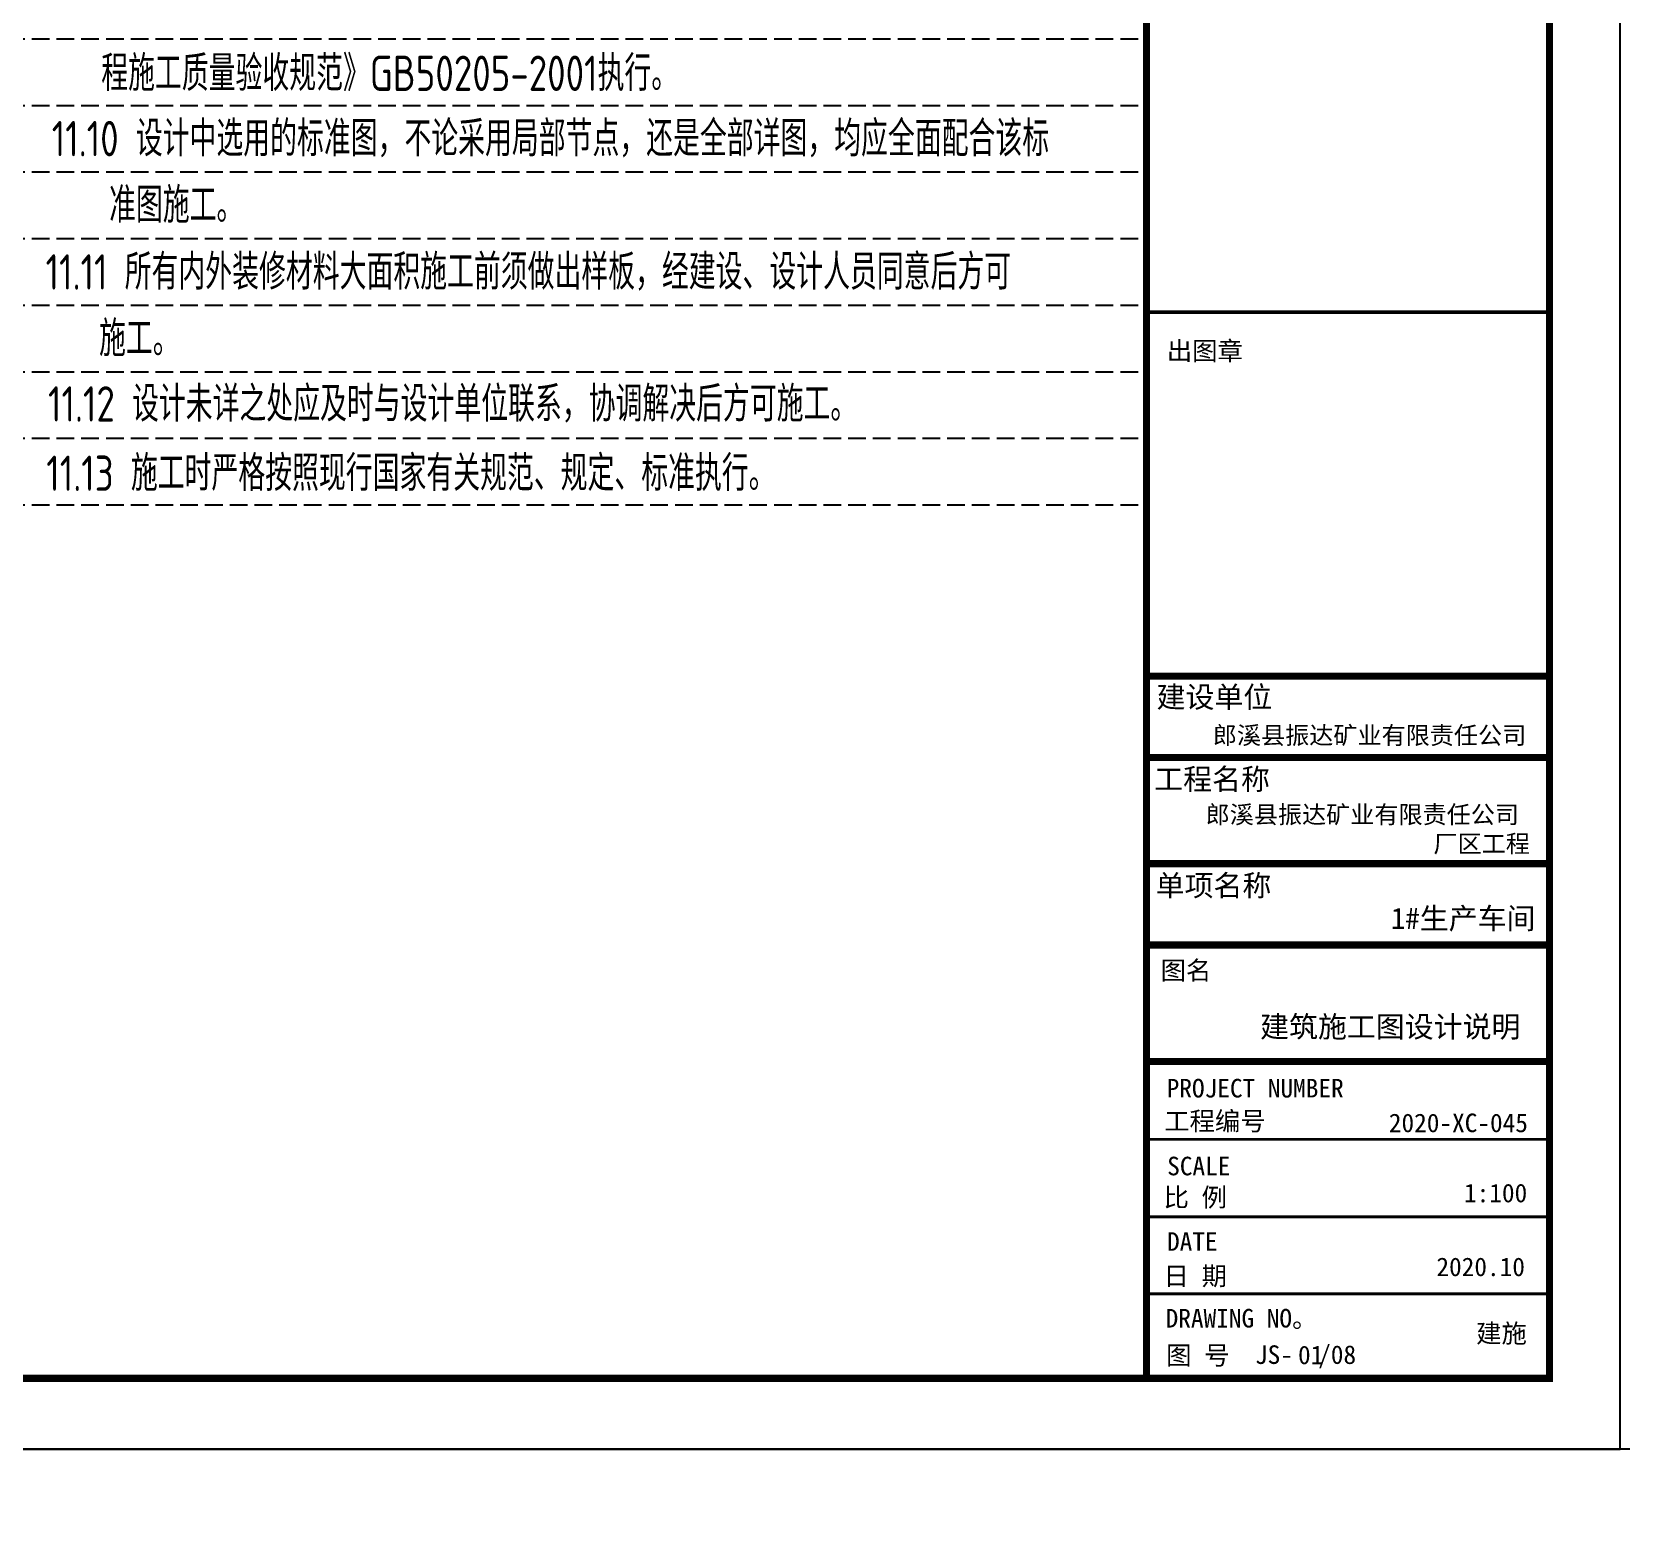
# Model space of a CAD drawing. Extents: x 69728788 to 150676229, y 20164216 to 43663798.
# Drawn here: x 75270986 to 75293471, y 20683016 to 20704013 of the extents above; entities that cross this region are included whole.
import ezdxf

# ---------------------------------------------------------------- set-up
doc = ezdxf.new("R2010")
doc.units = 0
doc.header["$LTSCALE"] = 1000
doc.header["$MEASUREMENT"] = 0
doc.linetypes.add('DASH', pattern=[0.35, 0.25, -0.1])
doc.linetypes.add('DOTE', pattern=[2.42, 2, -0.2, 0.02, -0.2])
doc.layers.get('0').update_dxf_attribs({"linetype": 'CONTINUOUS'})
for name, color, linetype in [('DOTE', 251, 'DOTE'), ('PUB_TEXT', 7, 'CONTINUOUS'), ('PUB_TITLE', 4, 'CONTINUOUS'), ('图框', 253, 'CONTINUOUS')]:
    doc.layers.add(name, color=color, linetype=linetype)
doc.styles.add('_HZTXT', font='tssdeng.shx', dxfattribs={"width": 0.8, "bigfont": 'tssdchn.shx'})
doc.styles.add('宋体', font='SimSun.ttf', dxfattribs={"width": 0.8})
doc.styles.add('黑体', font='simhei.ttf', dxfattribs={"width": 0.6, "height": 4.3})

msp = doc.modelspace()

# ---------------------------------------------------------------- linework, layer by layer
for p, q in [((75286757, 20694900), (75292356, 20694900)), ((75286757, 20693750), (75292358, 20693750)), ((75286757, 20692246), (75292378, 20692246)), ((75286757, 20691096), (75292378, 20691096))]:
    msp.add_line(p, q)
at = {"layer": 'DOTE', "color": 251, "linetype": 'DASH'}
for p, q in [((75221636, 20703913, 0), (75286757, 20703913, 0)), ((75221636, 20702971, 0), (75286757, 20702971, 0)), ((75221636, 20702030, 0), (75286757, 20702030, 0)), ((75221636, 20701088, 0), (75286757, 20701088, 0)), ((75221636, 20700146, 0), (75286757, 20700146, 0)), ((75221636, 20699205, 0), (75286757, 20699205, 0)), ((75221636, 20698263, 0), (75286757, 20698263, 0)), ((75221636, 20697321, 0), (75286757, 20697321, 0))]:
    msp.add_line(p, q, dxfattribs=at)
at = {"layer": 'PUB_TEXT'}
msp.add_line((75286757, 20690275), (75286757, 20696282), dxfattribs=at)
at = {"layer": 'PUB_TITLE'}
for points in [[(75219157, 20683966), (75293457, 20683966), (75293457, 20725966), (75219157, 20725966)], [(75219157, 20565166), (75387357, 20565166), (75387357, 20683966), (75219157, 20683966)]]:
    msp.add_lwpolyline(points, close=True, dxfattribs=at)
at = {"layer": 'PUB_TITLE', "const_width": 100}
msp.add_lwpolyline([(75221657, 20684966), (75292457, 20684966), (75292457, 20724966), (75221657, 20724966)], close=True, dxfattribs=at)
at = {"layer": '图框', "color": 4}
msp.add_line((75286757, 20724966), (75286757, 20684966), dxfattribs=at)
at = {"layer": '图框', "color": 0}
for p, q in [((75286757, 20694900), (75292436, 20694900)), ((75286757, 20689446), (75292457, 20689446))]:
    msp.add_line(p, q, dxfattribs=at)
at = {"layer": '图框', "color": 4}
for points, const_width in [([(75286757, 20724966), (75286757, 20684966)], 98.6), ([(75286757, 20694900), (75292436, 20694900)], 99.6), ([(75286757, 20693750), (75292437, 20693750)], 99.6), ([(75286757, 20692246), (75292457, 20692246)], 99.6), ([(75286757, 20691096), (75292457, 20691096)], 99.6), ([(75286757, 20689446), (75292457, 20689446)], 99.6), ([(75286757, 20688347), (75292457, 20688347)], 40.3), ([(75286757, 20687250), (75292457, 20687250)], 40.3), ([(75286757, 20686161), (75292457, 20686161)], 40.3)]:
    msp.add_lwpolyline(points, dxfattribs=dict(at, const_width=const_width))
at = {"layer": '图框', "color": 4, "const_width": 98.6}
msp.add_lwpolyline([(75286757, 20724966), (75292457, 20724966), (75292457, 20684966), (75286757, 20684966)], close=True, dxfattribs=at)
at = {"layer": '图框', "color": 0}
for points, const_width in [([(75286757, 20700048), (75292457, 20700048)], 50), ([(75286757, 20694900), (75292436, 20694900)], 40.3), ([(75286757, 20689446), (75292457, 20689446)], 40.3)]:
    msp.add_lwpolyline(points, dxfattribs=dict(at, const_width=const_width))

# ---------------------------------------------------------------- texts
at = {"style": '_HZTXT', "width": 0.8}
for s, p in [('程施工质量验收规范》GB50205-2001执行。', (75271968, 20703176, 0)), ('11.10 设计中选用的标准图，不论采用局部节点，还是全部详图，均应全面配合该标', (75271268, 20702252, 0)), ('准图施工。', (75272079, 20701311, 0)), ('11.11 所有内外装修材料大面积施工前须做出样板，经建设、设计人员同意后方可', (75271181, 20700366, 0)), ('施工。', (75271937, 20699424, 0)), ('11.12 设计未详之处应及时与设计单位联系，协调解决后方可施工。', (75271215, 20698499, 0)), ('11.13 施工时严格按照现行国家有关规范、规定、标准执行。', (75271191, 20697519, 0))]:
    msp.add_text(s, height=500, dxfattribs=at).set_placement(p)
at = {"layer": 'PUB_TEXT'}
for s, height, style, p in [('郎溪县振达矿业有限责任公司', 250, '黑体', (75287694, 20693937)), ('郎溪县振达矿业有限责任公司', 250, '黑体', (75287592, 20692816)), ('厂区工程', 250, '黑体', (75290815, 20692404)), ('1#生产车间', 300, '黑体', (75290213, 20691322)), ('建筑施工图设计说明', 300, '宋体', (75288362, 20689790, 0)), ('2020-XC-045', 262.94, '黑体', (75290184, 20688448)), ('1:100', 262.9, '黑体', (75291247, 20687456)), ('2020.10', 262.9, '黑体', (75290857, 20686412)), ('建施', 262.9, '黑体', (75291419, 20685471)), ('JS-  /08', 262.9, '黑体', (75288290, 20685170)), ('01', 262.9, '黑体', (75288899, 20685166))]:
    msp.add_text(s, height=height, dxfattribs=dict(at, style=style)).set_placement(p)
at = {"layer": '图框', "color": 4, "style": '黑体'}
for s, height, p in [('出图章', 262.9, (75287043, 20699368)), ('建设单位', 300, (75286898, 20694454)), ('工程名称', 300, (75286865, 20693292)), ('单项名称', 300, (75286885, 20691787)), ('图名', 262.9, (75286955, 20690605)), ('工程编号', 262.9, (75287006, 20688474)), ('SCALE', 262.9, (75287048, 20687838)), ('比 例', 262.9, (75286997, 20687395)), ('DATE', 262.9, (75287046, 20686770)), ('日 期', 262.9, (75286997, 20686283)), ('DRAWING NO。', 262.94, (75287026, 20685685)), ('图 号', 262.9, (75287034, 20685160))]:
    msp.add_text(s, height=height, dxfattribs=at).set_placement(p)
at = {"layer": '图框', "color": 0, "style": '黑体'}
msp.add_text('PROJECT NUMBER', height=262.94, dxfattribs=at).set_placement((75287041, 20688939))

doc.saveas('drawing.dxf')
